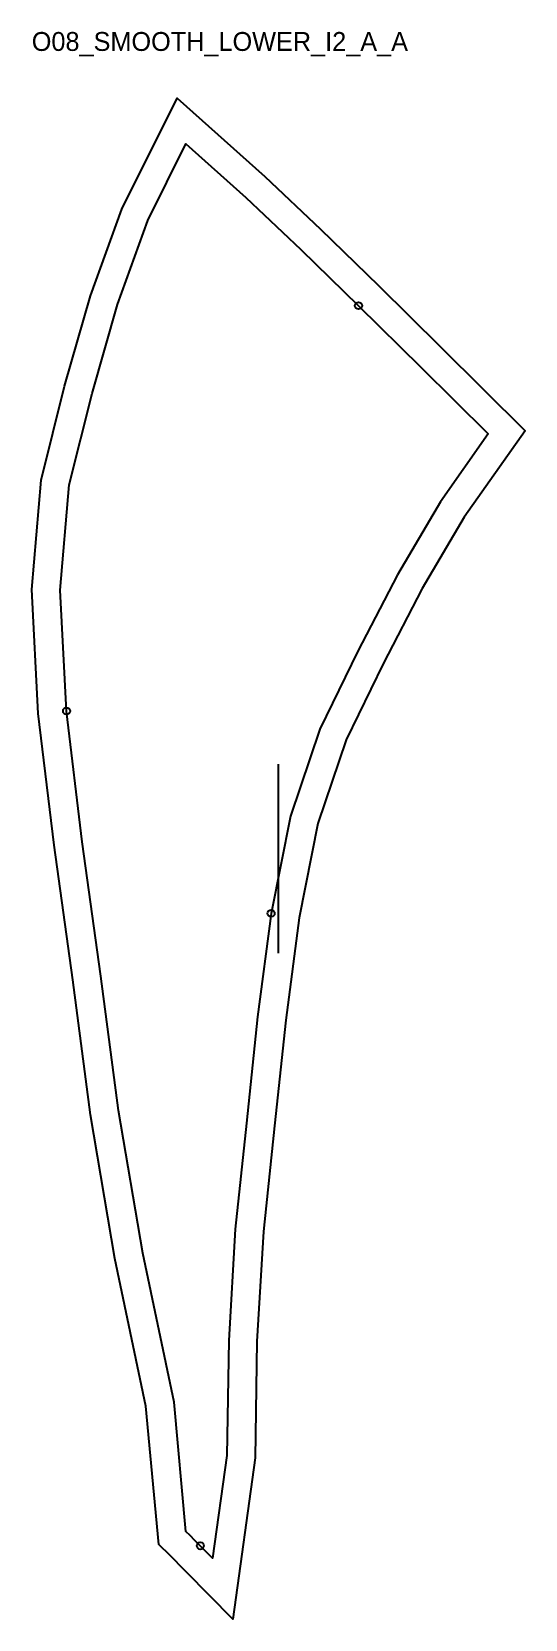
# Model space of a CAD drawing. Header units: millimetres. Extents: x -65 to 144, y -37 to 635.
import ezdxf

# ---------------------------------------------------------------- set-up
doc = ezdxf.new("R2010")
doc.units = ezdxf.units.MM
for name, color, linetype in [('CUT', 1, 'Continuous'), ('GRAIN', 3, 'Continuous'), ('ID', 7, 'Continuous'), ('NOTCH', 2, 'Continuous'), ('SEAM', 5, 'Continuous')]:
    doc.layers.add(name, color=color, linetype=linetype)

msp = doc.modelspace()

# ---------------------------------------------------------------- linework, layer by layer
at = {"layer": 'CUT'}
msp.add_lwpolyline([(-11.54, -5.49), (-16.94, 53.02), (-30.07, 115.68), (-40.44, 176.47), (-47.94, 233.7), (-55.79, 290.67), (-62.52, 346.53), (-65.29, 399.02), (-61.28, 445.38), (-51.37, 485.23), (-40.47, 523.5), (-27.21, 560.13), (-3.72, 607.23), (33.45, 573.98), (56.96, 551.73), (81.48, 527.86), (107.96, 501.76), (143.69, 466.33), (117.85, 429.65), (100.11, 399.41), (83.52, 367.52), (67.81, 335.33), (55.92, 299.92), (47.91, 259.88), (42.27, 216.54), (37.53, 171.77), (32.85, 127.02), (30.09, 80.46), (29.26, 31.23), (19.87, -37.22), (0.04, -17.06), (-2.46, -14.53), (-4.71, -12.24), (-6.66, -10.27), (-11.54, -5.49)], close=True, dxfattribs=at)
at = {"layer": 'GRAIN'}
msp.add_line((39.2, 245.01), (39.2, 325.01), dxfattribs=at)
at = {"layer": 'NOTCH'}
for centre in [(73.08, 519.29), (-50.55, 347.56), (36.06, 261.83), (6.09, -6.1)]:
    msp.add_circle(centre, 1.5, dxfattribs=at)
at = {"layer": 'SEAM'}
msp.add_lwpolyline([(0, 0), (-5.05, 54.81), (-18.28, 117.92), (-28.57, 178.26), (-36.05, 235.3), (-43.89, 292.21), (-50.55, 347.56), (-53.26, 398.82), (-49.41, 443.41), (-39.78, 482.13), (-29.04, 519.8), (-16.16, 555.4), (0, 587.8), (25.33, 565.15), (48.65, 543.07), (73.08, 519.29), (99.52, 493.22), (128.04, 464.95), (107.75, 436.15), (89.61, 405.22), (72.8, 372.92), (56.69, 339.89), (44.3, 303.02), (36.06, 261.83), (30.35, 217.95), (25.59, 173.02), (20.89, 128), (18.1, 80.92), (17.27, 32.15), (11.3, -11.4), (8.59, -8.64), (6.09, -6.1), (3.82, -3.8), (1.8, -1.76)], close=True, dxfattribs=at)

# ---------------------------------------------------------------- texts
at = {"layer": 'ID'}
msp.add_text('O08_SMOOTH_LOWER_I2_A_A', height=8, dxfattribs=at).set_placement((-65.29, 627.23))

doc.saveas('drawing.dxf')
